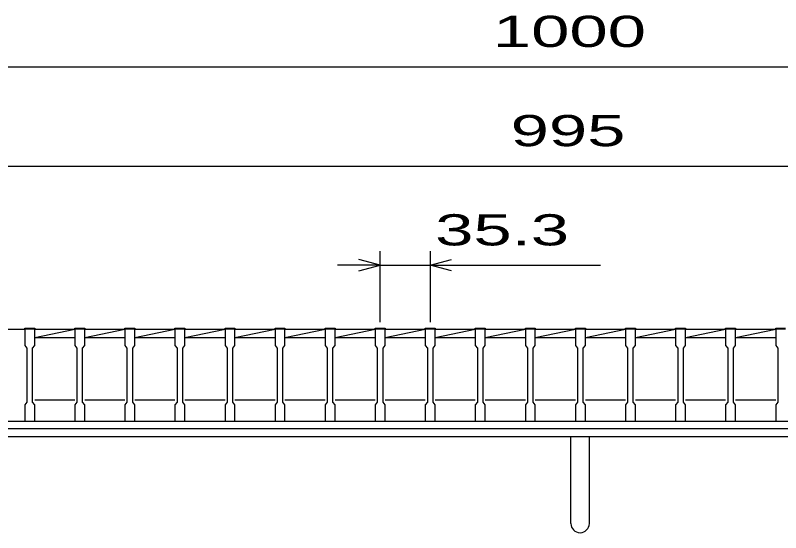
# Model space of a CAD drawing. Units: millimetres, scale not verified. Extents: x -1820 to 1731, y -1282 to 1054.
# Drawn here: x -1249 to -709, y -766 to -401 of the extents above; entities that cross this region are included whole.
import ezdxf
from ezdxf.enums import TextEntityAlignment as Align

# ---------------------------------------------------------------- set-up
doc = ezdxf.new("R2010")
doc.units = ezdxf.units.MM
doc.header["$LTSCALE"] = 10
for name, color, linetype, lineweight in [('16', 3, 'Continuous', 25), ('19', 6, 'Continuous', 25), ('22', 4, 'Continuous', 25)]:
    doc.layers.add(name, color=color, linetype=linetype, lineweight=lineweight)
doc.styles.add('ベクトル', font='')
doc.styles.get('ベクトル').set_extended_font_data('ベクトル')

msp = doc.modelspace()

# ---------------------------------------------------------------- linework, layer by layer
at = {"layer": '16'}
for p, q in [((-1305.7, -622.5), (-1242.1, -622.5)), ((-1242.1, -622.5), (-1242.1, -621.8)), ((-1242.1, -621.8), (-1235.1, -621.8)), ((-1242.1, -622.5), (-1242.1, -634)), ((-1235.1, -622.5), (-1242.1, -622.5)), ((-1235.1, -621.8), (-1235.1, -622.5)), ((-1235.1, -634), (-1235.1, -622.5)), ((-1235.1, -622.5), (-1206.8, -622.5)), ((-1235.1, -628.5), (-1206.8, -622.5)), ((-1206.8, -622.5), (-1206.8, -621.8)), ((-1206.8, -621.8), (-1199.8, -621.8)), ((-1206.8, -622.5), (-1206.8, -634)), ((-1199.8, -622.5), (-1206.8, -622.5)), ((-1199.8, -621.8), (-1199.8, -622.5)), ((-1199.8, -634), (-1199.8, -622.5)), ((-1199.8, -622.5), (-1171.5, -622.5)), ((-1199.8, -628.5), (-1171.5, -622.5)), ((-1171.5, -622.5), (-1171.5, -621.8)), ((-1171.5, -621.8), (-1164.5, -621.8)), ((-1171.5, -622.5), (-1171.5, -634)), ((-1164.5, -622.5), (-1171.5, -622.5)), ((-1164.5, -621.8), (-1164.5, -622.5)), ((-1164.5, -634), (-1164.5, -622.5)), ((-1164.5, -622.5), (-1136.2, -622.5)), ((-1164.5, -628.5), (-1136.2, -622.5)), ((-1136.2, -622.5), (-1136.2, -621.8)), ((-1136.2, -621.8), (-1129.2, -621.8)), ((-1136.2, -622.5), (-1136.2, -634)), ((-1129.2, -622.5), (-1136.2, -622.5)), ((-1129.2, -621.8), (-1129.2, -622.5)), ((-1129.2, -634), (-1129.2, -622.5)), ((-1129.2, -622.5), (-1100.9, -622.5)), ((-1129.2, -628.5), (-1100.9, -622.5)), ((-1100.9, -622.5), (-1100.9, -621.8)), ((-1100.9, -621.8), (-1093.9, -621.8)), ((-1100.9, -622.5), (-1100.9, -634)), ((-1093.9, -622.5), (-1100.9, -622.5)), ((-1093.9, -621.8), (-1093.9, -622.5)), ((-1093.9, -634), (-1093.9, -622.5)), ((-1093.9, -622.5), (-1065.6, -622.5)), ((-1093.9, -628.5), (-1065.6, -622.5)), ((-1065.6, -622.5), (-1065.6, -621.8)), ((-1065.6, -621.8), (-1058.6, -621.8)), ((-1065.6, -622.5), (-1065.6, -634)), ((-1058.6, -622.5), (-1065.6, -622.5)), ((-1058.6, -621.8), (-1058.6, -622.5)), ((-1058.6, -634), (-1058.6, -622.5)), ((-1058.6, -622.5), (-1030.3, -622.5)), ((-1058.6, -628.5), (-1030.3, -622.5)), ((-1030.3, -622.5), (-1030.3, -621.8)), ((-1030.3, -621.8), (-1023.3, -621.8)), ((-1030.3, -622.5), (-1030.3, -634)), ((-1023.3, -622.5), (-1030.3, -622.5)), ((-1023.3, -621.8), (-1023.3, -622.5)), ((-1023.3, -634), (-1023.3, -622.5)), ((-1023.3, -622.5), (-995, -622.5)), ((-1023.3, -628.5), (-995, -622.5)), ((-995, -622.5), (-995, -621.8)), ((-995, -621.8), (-988, -621.8)), ((-995, -622.5), (-995, -634)), ((-988, -622.5), (-995, -622.5)), ((-988, -621.8), (-988, -622.5)), ((-988, -634), (-988, -622.5)), ((-988, -622.5), (-959.7, -622.5)), ((-988, -628.5), (-959.7, -622.5)), ((-959.7, -622.5), (-959.7, -621.8)), ((-959.7, -621.8), (-952.7, -621.8)), ((-959.7, -622.5), (-959.7, -634)), ((-952.7, -622.5), (-959.7, -622.5)), ((-952.7, -621.8), (-952.7, -622.5)), ((-952.7, -634), (-952.7, -622.5)), ((-952.7, -622.5), (-924.4, -622.5)), ((-952.7, -628.5), (-924.4, -622.5)), ((-924.4, -622.5), (-924.4, -621.8)), ((-924.4, -621.8), (-917.4, -621.8)), ((-924.4, -622.5), (-924.4, -634)), ((-917.4, -622.5), (-924.4, -622.5)), ((-917.4, -621.8), (-917.4, -622.5)), ((-917.4, -634), (-917.4, -622.5)), ((-917.4, -622.5), (-889.1, -622.5)), ((-917.4, -628.5), (-889.1, -622.5)), ((-889.1, -622.5), (-889.1, -621.8)), ((-889.1, -621.8), (-882.1, -621.8)), ((-889.1, -622.5), (-889.1, -634)), ((-882.1, -622.5), (-889.1, -622.5)), ((-882.1, -621.8), (-882.1, -622.5)), ((-882.1, -634), (-882.1, -622.5)), ((-882.1, -622.5), (-853.8, -622.5)), ((-882.1, -628.5), (-853.8, -622.5)), ((-853.8, -622.5), (-853.8, -621.8)), ((-853.8, -621.8), (-846.8, -621.8)), ((-853.8, -622.5), (-853.8, -634)), ((-846.8, -622.5), (-853.8, -622.5)), ((-846.8, -621.8), (-846.8, -622.5)), ((-846.8, -634), (-846.8, -622.5)), ((-846.8, -622.5), (-818.5, -622.5)), ((-846.8, -628.5), (-818.5, -622.5)), ((-818.5, -622.5), (-818.5, -621.8)), ((-818.5, -621.8), (-811.5, -621.8)), ((-818.5, -622.5), (-818.5, -634)), ((-811.5, -622.5), (-818.5, -622.5)), ((-811.5, -621.8), (-811.5, -622.5)), ((-811.5, -634), (-811.5, -622.5)), ((-811.5, -622.5), (-783.2, -622.5)), ((-811.5, -628.5), (-783.2, -622.5)), ((-783.2, -622.5), (-783.2, -621.8)), ((-783.2, -621.8), (-776.2, -621.8)), ((-783.2, -622.5), (-783.2, -634)), ((-776.2, -622.5), (-783.2, -622.5)), ((-776.2, -621.8), (-776.2, -622.5)), ((-776.2, -634), (-776.2, -622.5)), ((-776.2, -622.5), (-747.9, -622.5)), ((-776.2, -628.5), (-747.9, -622.5)), ((-747.9, -622.5), (-747.9, -621.8)), ((-747.9, -621.8), (-740.9, -621.8)), ((-747.9, -622.5), (-747.9, -634)), ((-740.9, -622.5), (-747.9, -622.5)), ((-740.9, -621.8), (-740.9, -622.5)), ((-740.9, -634), (-740.9, -622.5)), ((-740.9, -622.5), (-712.6, -622.5)), ((-740.9, -628.5), (-712.6, -622.5)), ((-712.6, -622.5), (-712.6, -621.8)), ((-712.6, -621.8), (-705.6, -621.8)), ((-712.6, -622.5), (-712.6, -634)), ((-705.6, -622.5), (-712.6, -622.5)), ((-1235.1, -628.5), (-1206.8, -628.5)), ((-1199.8, -628.5), (-1171.5, -628.5)), ((-1164.5, -628.5), (-1136.2, -628.5)), ((-1129.2, -628.5), (-1100.9, -628.5)), ((-1093.9, -628.5), (-1065.6, -628.5)), ((-1058.6, -628.5), (-1030.3, -628.5)), ((-1023.3, -628.5), (-995, -628.5)), ((-988, -628.5), (-959.7, -628.5)), ((-952.7, -628.5), (-924.4, -628.5)), ((-917.4, -628.5), (-889.1, -628.5)), ((-882.1, -628.5), (-853.8, -628.5)), ((-846.8, -628.5), (-818.5, -628.5)), ((-811.5, -628.5), (-783.2, -628.5)), ((-776.2, -628.5), (-747.9, -628.5)), ((-740.9, -628.5), (-712.6, -628.5)), ((-1242.1, -634), (-1240.6, -636)), ((-1240.6, -636), (-1240.6, -674)), ((-1236.6, -636), (-1235.1, -634)), ((-1236.6, -674), (-1236.6, -636)), ((-1206.8, -634), (-1205.3, -636)), ((-1205.3, -636), (-1205.3, -674)), ((-1201.3, -636), (-1199.8, -634)), ((-1201.3, -674), (-1201.3, -636)), ((-1171.5, -634), (-1170, -636)), ((-1170, -636), (-1170, -674)), ((-1166, -636), (-1164.5, -634)), ((-1166, -674), (-1166, -636)), ((-1136.2, -634), (-1134.7, -636)), ((-1134.7, -636), (-1134.7, -674)), ((-1130.7, -636), (-1129.2, -634)), ((-1130.7, -674), (-1130.7, -636)), ((-1100.9, -634), (-1099.4, -636)), ((-1099.4, -636), (-1099.4, -674)), ((-1095.4, -636), (-1093.9, -634)), ((-1095.4, -674), (-1095.4, -636)), ((-1065.6, -634), (-1064.1, -636)), ((-1064.1, -636), (-1064.1, -674)), ((-1060.1, -636), (-1058.6, -634)), ((-1060.1, -674), (-1060.1, -636)), ((-1030.3, -634), (-1028.8, -636)), ((-1028.8, -636), (-1028.8, -674)), ((-1024.8, -636), (-1023.3, -634)), ((-1024.8, -674), (-1024.8, -636)), ((-995, -634), (-993.5, -636)), ((-993.5, -636), (-993.5, -674)), ((-989.5, -636), (-988, -634)), ((-989.5, -674), (-989.5, -636)), ((-959.7, -634), (-958.2, -636)), ((-958.2, -636), (-958.2, -674)), ((-954.2, -636), (-952.7, -634)), ((-954.2, -674), (-954.2, -636)), ((-924.4, -634), (-922.9, -636)), ((-922.9, -636), (-922.9, -674)), ((-918.9, -636), (-917.4, -634)), ((-918.9, -674), (-918.9, -636)), ((-889.1, -634), (-887.6, -636)), ((-887.6, -636), (-887.6, -674)), ((-883.6, -636), (-882.1, -634)), ((-883.6, -674), (-883.6, -636)), ((-853.8, -634), (-852.3, -636)), ((-852.3, -636), (-852.3, -674)), ((-848.3, -636), (-846.8, -634)), ((-848.3, -674), (-848.3, -636)), ((-818.5, -634), (-817, -636)), ((-817, -636), (-817, -674)), ((-813, -636), (-811.5, -634)), ((-813, -674), (-813, -636)), ((-783.2, -634), (-781.7, -636)), ((-781.7, -636), (-781.7, -674)), ((-777.7, -636), (-776.2, -634)), ((-777.7, -674), (-777.7, -636)), ((-747.9, -634), (-746.4, -636)), ((-746.4, -636), (-746.4, -674)), ((-742.4, -636), (-740.9, -634)), ((-742.4, -674), (-742.4, -636)), ((-712.6, -634), (-711.1, -636)), ((-711.1, -636), (-711.1, -674)), ((-1240.6, -674), (-1242.1, -676)), ((-1235.1, -676), (-1236.6, -674)), ((-1235.1, -672.5), (-1206.8, -672.5)), ((-1205.3, -674), (-1206.8, -676)), ((-1199.8, -676), (-1201.3, -674)), ((-1199.8, -672.5), (-1171.5, -672.5)), ((-1170, -674), (-1171.5, -676)), ((-1164.5, -676), (-1166, -674)), ((-1164.5, -672.5), (-1136.2, -672.5)), ((-1134.7, -674), (-1136.2, -676)), ((-1129.2, -676), (-1130.7, -674)), ((-1129.2, -672.5), (-1100.9, -672.5)), ((-1099.4, -674), (-1100.9, -676)), ((-1093.9, -676), (-1095.4, -674)), ((-1093.9, -672.5), (-1065.6, -672.5)), ((-1064.1, -674), (-1065.6, -676)), ((-1058.6, -676), (-1060.1, -674)), ((-1058.6, -672.5), (-1030.3, -672.5)), ((-1028.8, -674), (-1030.3, -676)), ((-1023.3, -676), (-1024.8, -674)), ((-1023.3, -672.5), (-995, -672.5)), ((-993.5, -674), (-995, -676)), ((-988, -676), (-989.5, -674)), ((-988, -672.5), (-959.7, -672.5)), ((-958.2, -674), (-959.7, -676)), ((-952.7, -676), (-954.2, -674)), ((-952.7, -672.5), (-924.4, -672.5)), ((-922.9, -674), (-924.4, -676)), ((-917.4, -676), (-918.9, -674)), ((-917.4, -672.5), (-889.1, -672.5)), ((-887.6, -674), (-889.1, -676)), ((-882.1, -676), (-883.6, -674)), ((-882.1, -672.5), (-853.8, -672.5)), ((-852.3, -674), (-853.8, -676)), ((-846.8, -676), (-848.3, -674)), ((-846.8, -672.5), (-818.5, -672.5)), ((-817, -674), (-818.5, -676)), ((-811.5, -676), (-813, -674)), ((-811.5, -672.5), (-783.2, -672.5)), ((-781.7, -674), (-783.2, -676)), ((-776.2, -676), (-777.7, -674)), ((-776.2, -672.5), (-747.9, -672.5)), ((-746.4, -674), (-747.9, -676)), ((-740.9, -676), (-742.4, -674)), ((-740.9, -672.5), (-712.6, -672.5)), ((-711.1, -674), (-712.6, -676)), ((-1242.1, -676), (-1242.1, -687.5)), ((-1235.1, -687.5), (-1235.1, -676)), ((-1206.8, -676), (-1206.8, -687.5)), ((-1199.8, -687.5), (-1199.8, -676)), ((-1171.5, -676), (-1171.5, -687.5)), ((-1164.5, -687.5), (-1164.5, -676)), ((-1136.2, -676), (-1136.2, -687.5)), ((-1129.2, -687.5), (-1129.2, -676)), ((-1100.9, -676), (-1100.9, -687.5)), ((-1093.9, -687.5), (-1093.9, -676)), ((-1065.6, -676), (-1065.6, -687.5)), ((-1058.6, -687.5), (-1058.6, -676)), ((-1030.3, -676), (-1030.3, -687.5)), ((-1023.3, -687.5), (-1023.3, -676)), ((-995, -676), (-995, -687.5)), ((-988, -687.5), (-988, -676)), ((-959.7, -676), (-959.7, -687.5)), ((-952.7, -687.5), (-952.7, -676)), ((-924.4, -676), (-924.4, -687.5)), ((-917.4, -687.5), (-917.4, -676)), ((-889.1, -676), (-889.1, -687.5)), ((-882.1, -687.5), (-882.1, -676)), ((-853.8, -676), (-853.8, -687.5)), ((-846.8, -687.5), (-846.8, -676)), ((-818.5, -676), (-818.5, -687.5)), ((-811.5, -687.5), (-811.5, -676)), ((-783.2, -676), (-783.2, -687.5)), ((-776.2, -687.5), (-776.2, -676)), ((-747.9, -676), (-747.9, -687.5)), ((-740.9, -687.5), (-740.9, -676)), ((-712.6, -676), (-712.6, -687.5)), ((-1348, -687.5), (-353, -687.5)), ((-1305.7, -687.5), (-1242.1, -687.5)), ((-1242.1, -687.5), (-1235.1, -687.5)), ((-1206.8, -687.5), (-1199.8, -687.5)), ((-1171.5, -687.5), (-1164.5, -687.5)), ((-1136.2, -687.5), (-1129.2, -687.5)), ((-1100.9, -687.5), (-1093.9, -687.5)), ((-1065.6, -687.5), (-1058.6, -687.5)), ((-1030.3, -687.5), (-1023.3, -687.5)), ((-995, -687.5), (-988, -687.5)), ((-959.7, -687.5), (-952.7, -687.5)), ((-924.4, -687.5), (-917.4, -687.5)), ((-889.1, -687.5), (-882.1, -687.5)), ((-853.8, -687.5), (-846.8, -687.5)), ((-818.5, -687.5), (-811.5, -687.5)), ((-783.2, -687.5), (-776.2, -687.5)), ((-747.9, -687.5), (-740.9, -687.5)), ((-712.6, -687.5), (-705.6, -687.5)), ((-1348, -692.5), (-353, -692.5))]:
    msp.add_line(p, q, dxfattribs=at)
at = {"layer": '19'}
for p, q in [((-1350.5, -692.5), (-350.5, -692.5)), ((-350.5, -698.5), (-1350.5, -698.5)), ((-857, -759.61), (-857, -698.5)), ((-844, -759.61), (-844, -698.5))]:
    msp.add_line(p, q, dxfattribs=at)
msp.add_arc((-850.5, -759.61), 6.5, 180, 0, dxfattribs=at)
at = {"layer": '22'}
for p, q in [((-1350.5, -437.5), (-350.5, -437.5)), ((-1348, -507.5), (-353, -507.5)), ((-991.5, -617.5), (-991.5, -567.5)), ((-956.2, -567.5), (-956.2, -617.5)), ((-991.5, -577.5), (-1006.5, -573.5)), ((-956.2, -577.5), (-941.2, -573.5)), ((-991.5, -577.5), (-1021.5, -577.5)), ((-1006.5, -581.5), (-991.5, -577.5)), ((-991.5, -577.5), (-956.2, -577.5)), ((-941.2, -581.5), (-956.2, -577.5)), ((-956.2, -577.5), (-836.2, -577.5))]:
    msp.add_line(p, q, dxfattribs=at)

# ---------------------------------------------------------------- texts
at = {"layer": '22', "color": 2, "style": 'ベクトル', "width": 1.65}
for s, p in [(' 1000 ', (-925.5, -412.5)), (' 995 ', (-913, -482.5)), (' 35.3 ', (-966.2, -552.5))]:
    msp.add_text(s, height=21.99, dxfattribs=at).set_placement(p, align=Align.MIDDLE_LEFT)

doc.saveas('drawing.dxf')
